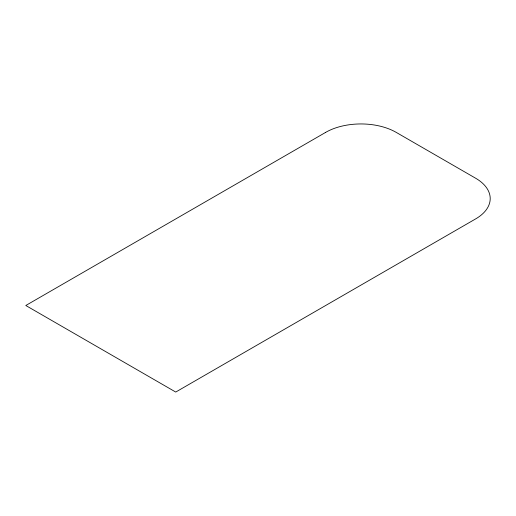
<?xml version="1.0" encoding="UTF-8"?>
<svg xmlns="http://www.w3.org/2000/svg" width="516" height="516" viewBox="0 0 516 516"><rect width="100%" height="100%" fill="white"/><g stroke="black" fill="none" stroke-linecap="round" stroke-linejoin="round"><path stroke-width="0.77" d="M325.661 132.38L25.8 305.498L175.73 392.057L475.591 218.939A49.891 28.806 0 0 0 475.591 178.201L396.211 132.38A49.891 28.806 0 0 0 325.661 132.38"/></g></svg>
